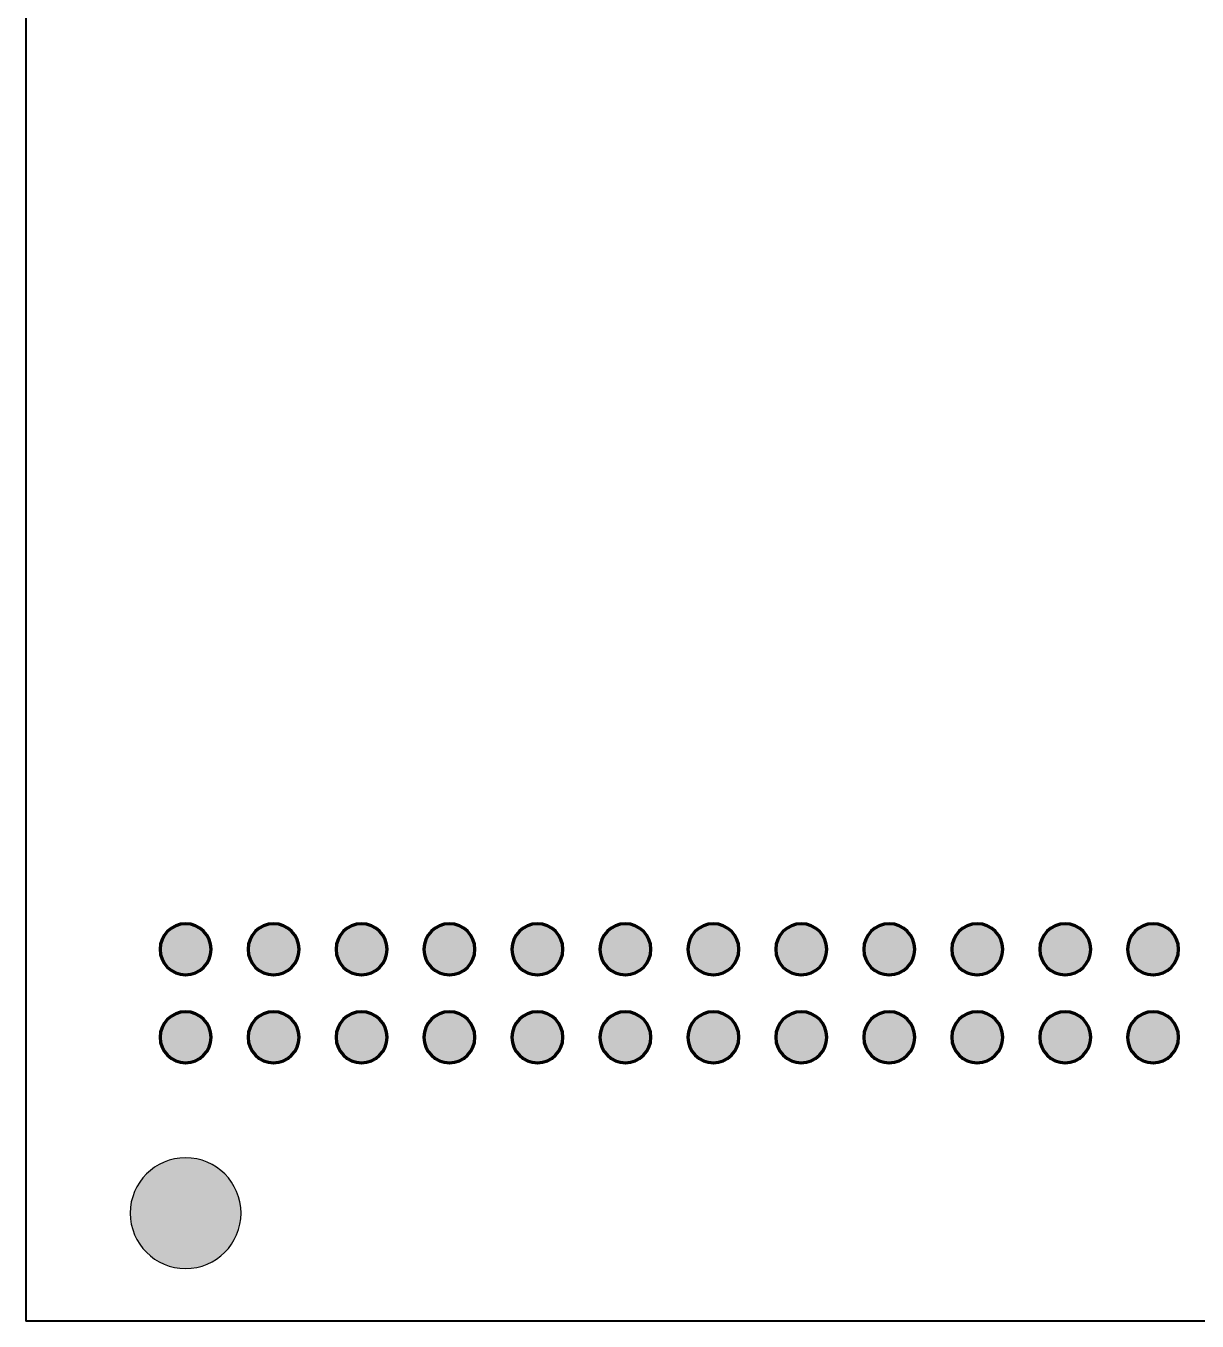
# Model space of a CAD drawing. Header units: inches. Extents: x 3.6 to 73.4, y 3.8 to 78.6.
# Drawn here: x 3.63 to 37.45, y 3.76 to 41.17 of the extents above; entities that cross this region are included whole.
import ezdxf

# ---------------------------------------------------------------- set-up
doc = ezdxf.new("R2010")
doc.units = ezdxf.units.IN
doc.header["$MEASUREMENT"] = 0
doc.layers.add('Layer 1', color=7, linetype='Continuous')

msp = doc.modelspace()

# ---------------------------------------------------------------- hatches: boundary and pattern name
at = {"layer": 'Layer 1'}
h = msp.add_hatch(color=7, dxfattribs=at)
h.dxf.hatch_style = 2
h.paths.add_polyline_path([(3.642, 78.561), (3.642, 3.764), (3.636, 3.764), (3.636, 3.769), (73.433, 3.769), (73.433, 3.764), (73.428, 3.764), (73.428, 78.561), (73.433, 78.561), (73.433, 78.555), (3.636, 78.555), (3.636, 78.561)])
h.paths.add_polyline_path([(3.636, 78.566), (73.433, 78.566), (73.439, 78.566), (73.439, 78.561), (73.439, 3.764), (73.439, 3.759), (73.433, 3.759), (3.636, 3.759), (3.631, 3.759), (3.631, 3.764), (3.631, 78.561), (3.631, 78.566)])
h = msp.add_hatch(color=7, dxfattribs=at)
edge = h.paths.add_edge_path()
edge.add_spline(control_points=[(8.243, 15.233), (8.65, 15.233), (8.98, 14.903), (8.98, 14.496), (8.98, 14.09), (8.65, 13.76), (8.243, 13.76), (7.836, 13.76), (7.507, 14.09), (7.507, 14.496), (7.507, 14.903), (7.836, 15.233), (8.243, 15.233)], knot_values=[0, 0, 0, 0, 1, 1, 1, 2, 2, 2, 3, 3, 3, 4, 4, 4, 4], degree=3, periodic=1)
h = msp.add_hatch(color=7, dxfattribs=at)
edge = h.paths.add_edge_path()
edge.add_spline(control_points=[(10.783, 15.233), (11.19, 15.233), (11.52, 14.903), (11.52, 14.496), (11.52, 14.09), (11.19, 13.76), (10.783, 13.76), (10.376, 13.76), (10.047, 14.09), (10.047, 14.496), (10.047, 14.903), (10.376, 15.233), (10.783, 15.233)], knot_values=[0, 0, 0, 0, 1, 1, 1, 2, 2, 2, 3, 3, 3, 4, 4, 4, 4], degree=3, periodic=1)
h = msp.add_hatch(color=7, dxfattribs=at)
edge = h.paths.add_edge_path()
edge.add_spline(control_points=[(13.323, 15.233), (13.73, 15.233), (14.06, 14.903), (14.06, 14.496), (14.06, 14.09), (13.73, 13.76), (13.323, 13.76), (12.916, 13.76), (12.587, 14.09), (12.587, 14.496), (12.587, 14.903), (12.916, 15.233), (13.323, 15.233)], knot_values=[0, 0, 0, 0, 1, 1, 1, 2, 2, 2, 3, 3, 3, 4, 4, 4, 4], degree=3, periodic=1)
h = msp.add_hatch(color=7, dxfattribs=at)
edge = h.paths.add_edge_path()
edge.add_spline(control_points=[(15.863, 15.233), (16.27, 15.233), (16.6, 14.903), (16.6, 14.496), (16.6, 14.09), (16.27, 13.76), (15.863, 13.76), (15.456, 13.76), (15.127, 14.09), (15.127, 14.496), (15.127, 14.903), (15.456, 15.233), (15.863, 15.233)], knot_values=[0, 0, 0, 0, 1, 1, 1, 2, 2, 2, 3, 3, 3, 4, 4, 4, 4], degree=3, periodic=1)
h = msp.add_hatch(color=7, dxfattribs=at)
edge = h.paths.add_edge_path()
edge.add_spline(control_points=[(18.403, 15.233), (18.81, 15.233), (19.14, 14.903), (19.14, 14.496), (19.14, 14.09), (18.81, 13.76), (18.403, 13.76), (17.996, 13.76), (17.667, 14.09), (17.667, 14.496), (17.667, 14.903), (17.996, 15.233), (18.403, 15.233)], knot_values=[0, 0, 0, 0, 1, 1, 1, 2, 2, 2, 3, 3, 3, 4, 4, 4, 4], degree=3, periodic=1)
h = msp.add_hatch(color=7, dxfattribs=at)
edge = h.paths.add_edge_path()
edge.add_spline(control_points=[(20.943, 15.233), (21.35, 15.233), (21.68, 14.903), (21.68, 14.496), (21.68, 14.09), (21.35, 13.76), (20.943, 13.76), (20.536, 13.76), (20.207, 14.09), (20.207, 14.496), (20.207, 14.903), (20.536, 15.233), (20.943, 15.233)], knot_values=[0, 0, 0, 0, 1, 1, 1, 2, 2, 2, 3, 3, 3, 4, 4, 4, 4], degree=3, periodic=1)
h = msp.add_hatch(color=7, dxfattribs=at)
edge = h.paths.add_edge_path()
edge.add_spline(control_points=[(23.483, 15.233), (23.89, 15.233), (24.22, 14.903), (24.22, 14.496), (24.22, 14.09), (23.89, 13.76), (23.483, 13.76), (23.076, 13.76), (22.747, 14.09), (22.747, 14.496), (22.747, 14.903), (23.076, 15.233), (23.483, 15.233)], knot_values=[0, 0, 0, 0, 1, 1, 1, 2, 2, 2, 3, 3, 3, 4, 4, 4, 4], degree=3, periodic=1)
h = msp.add_hatch(color=7, dxfattribs=at)
edge = h.paths.add_edge_path()
edge.add_spline(control_points=[(26.023, 15.233), (26.43, 15.233), (26.76, 14.903), (26.76, 14.496), (26.76, 14.09), (26.43, 13.76), (26.023, 13.76), (25.616, 13.76), (25.287, 14.09), (25.287, 14.496), (25.287, 14.903), (25.616, 15.233), (26.023, 15.233)], knot_values=[0, 0, 0, 0, 1, 1, 1, 2, 2, 2, 3, 3, 3, 4, 4, 4, 4], degree=3, periodic=1)
h = msp.add_hatch(color=7, dxfattribs=at)
edge = h.paths.add_edge_path()
edge.add_spline(control_points=[(28.563, 15.233), (28.97, 15.233), (29.3, 14.903), (29.3, 14.496), (29.3, 14.09), (28.97, 13.76), (28.563, 13.76), (28.156, 13.76), (27.827, 14.09), (27.827, 14.496), (27.827, 14.903), (28.156, 15.233), (28.563, 15.233)], knot_values=[0, 0, 0, 0, 1, 1, 1, 2, 2, 2, 3, 3, 3, 4, 4, 4, 4], degree=3, periodic=1)
h = msp.add_hatch(color=7, dxfattribs=at)
edge = h.paths.add_edge_path()
edge.add_spline(control_points=[(31.103, 15.233), (31.51, 15.233), (31.84, 14.903), (31.84, 14.496), (31.84, 14.09), (31.51, 13.76), (31.103, 13.76), (30.696, 13.76), (30.367, 14.09), (30.367, 14.496), (30.367, 14.903), (30.696, 15.233), (31.103, 15.233)], knot_values=[0, 0, 0, 0, 1, 1, 1, 2, 2, 2, 3, 3, 3, 4, 4, 4, 4], degree=3, periodic=1)
h = msp.add_hatch(color=7, dxfattribs=at)
edge = h.paths.add_edge_path()
edge.add_spline(control_points=[(33.643, 15.233), (34.05, 15.233), (34.38, 14.903), (34.38, 14.496), (34.38, 14.09), (34.05, 13.76), (33.643, 13.76), (33.236, 13.76), (32.907, 14.09), (32.907, 14.496), (32.907, 14.903), (33.236, 15.233), (33.643, 15.233)], knot_values=[0, 0, 0, 0, 1, 1, 1, 2, 2, 2, 3, 3, 3, 4, 4, 4, 4], degree=3, periodic=1)
h = msp.add_hatch(color=7, dxfattribs=at)
edge = h.paths.add_edge_path()
edge.add_spline(control_points=[(36.183, 15.233), (36.59, 15.233), (36.92, 14.903), (36.92, 14.496), (36.92, 14.09), (36.59, 13.76), (36.183, 13.76), (35.776, 13.76), (35.447, 14.09), (35.447, 14.496), (35.447, 14.903), (35.776, 15.233), (36.183, 15.233)], knot_values=[0, 0, 0, 0, 1, 1, 1, 2, 2, 2, 3, 3, 3, 4, 4, 4, 4], degree=3, periodic=1)
h = msp.add_hatch(color=7, dxfattribs=at)
edge = h.paths.add_edge_path()
edge.add_spline(control_points=[(8.243, 12.693), (8.65, 12.693), (8.98, 12.363), (8.98, 11.956), (8.98, 11.55), (8.65, 11.22), (8.243, 11.22), (7.836, 11.22), (7.507, 11.55), (7.507, 11.956), (7.507, 12.363), (7.836, 12.693), (8.243, 12.693)], knot_values=[0, 0, 0, 0, 1, 1, 1, 2, 2, 2, 3, 3, 3, 4, 4, 4, 4], degree=3, periodic=1)
h = msp.add_hatch(color=7, dxfattribs=at)
edge = h.paths.add_edge_path()
edge.add_spline(control_points=[(10.783, 12.693), (11.19, 12.693), (11.52, 12.363), (11.52, 11.956), (11.52, 11.55), (11.19, 11.22), (10.783, 11.22), (10.376, 11.22), (10.047, 11.55), (10.047, 11.956), (10.047, 12.363), (10.376, 12.693), (10.783, 12.693)], knot_values=[0, 0, 0, 0, 1, 1, 1, 2, 2, 2, 3, 3, 3, 4, 4, 4, 4], degree=3, periodic=1)
h = msp.add_hatch(color=7, dxfattribs=at)
edge = h.paths.add_edge_path()
edge.add_spline(control_points=[(13.323, 12.693), (13.73, 12.693), (14.06, 12.363), (14.06, 11.956), (14.06, 11.55), (13.73, 11.22), (13.323, 11.22), (12.916, 11.22), (12.587, 11.55), (12.587, 11.956), (12.587, 12.363), (12.916, 12.693), (13.323, 12.693)], knot_values=[0, 0, 0, 0, 1, 1, 1, 2, 2, 2, 3, 3, 3, 4, 4, 4, 4], degree=3, periodic=1)
h = msp.add_hatch(color=7, dxfattribs=at)
edge = h.paths.add_edge_path()
edge.add_spline(control_points=[(15.863, 12.693), (16.27, 12.693), (16.6, 12.363), (16.6, 11.956), (16.6, 11.55), (16.27, 11.22), (15.863, 11.22), (15.456, 11.22), (15.127, 11.55), (15.127, 11.956), (15.127, 12.363), (15.456, 12.693), (15.863, 12.693)], knot_values=[0, 0, 0, 0, 1, 1, 1, 2, 2, 2, 3, 3, 3, 4, 4, 4, 4], degree=3, periodic=1)
h = msp.add_hatch(color=7, dxfattribs=at)
edge = h.paths.add_edge_path()
edge.add_spline(control_points=[(18.403, 12.693), (18.81, 12.693), (19.14, 12.363), (19.14, 11.956), (19.14, 11.55), (18.81, 11.22), (18.403, 11.22), (17.996, 11.22), (17.667, 11.55), (17.667, 11.956), (17.667, 12.363), (17.996, 12.693), (18.403, 12.693)], knot_values=[0, 0, 0, 0, 1, 1, 1, 2, 2, 2, 3, 3, 3, 4, 4, 4, 4], degree=3, periodic=1)
h = msp.add_hatch(color=7, dxfattribs=at)
edge = h.paths.add_edge_path()
edge.add_spline(control_points=[(20.943, 12.693), (21.35, 12.693), (21.68, 12.363), (21.68, 11.956), (21.68, 11.55), (21.35, 11.22), (20.943, 11.22), (20.536, 11.22), (20.207, 11.55), (20.207, 11.956), (20.207, 12.363), (20.536, 12.693), (20.943, 12.693)], knot_values=[0, 0, 0, 0, 1, 1, 1, 2, 2, 2, 3, 3, 3, 4, 4, 4, 4], degree=3, periodic=1)
h = msp.add_hatch(color=7, dxfattribs=at)
edge = h.paths.add_edge_path()
edge.add_spline(control_points=[(23.483, 12.693), (23.89, 12.693), (24.22, 12.363), (24.22, 11.956), (24.22, 11.55), (23.89, 11.22), (23.483, 11.22), (23.076, 11.22), (22.747, 11.55), (22.747, 11.956), (22.747, 12.363), (23.076, 12.693), (23.483, 12.693)], knot_values=[0, 0, 0, 0, 1, 1, 1, 2, 2, 2, 3, 3, 3, 4, 4, 4, 4], degree=3, periodic=1)
h = msp.add_hatch(color=7, dxfattribs=at)
edge = h.paths.add_edge_path()
edge.add_spline(control_points=[(26.023, 12.693), (26.43, 12.693), (26.76, 12.363), (26.76, 11.956), (26.76, 11.55), (26.43, 11.22), (26.023, 11.22), (25.616, 11.22), (25.287, 11.55), (25.287, 11.956), (25.287, 12.363), (25.616, 12.693), (26.023, 12.693)], knot_values=[0, 0, 0, 0, 1, 1, 1, 2, 2, 2, 3, 3, 3, 4, 4, 4, 4], degree=3, periodic=1)
h = msp.add_hatch(color=7, dxfattribs=at)
edge = h.paths.add_edge_path()
edge.add_spline(control_points=[(28.563, 12.693), (28.97, 12.693), (29.3, 12.363), (29.3, 11.956), (29.3, 11.55), (28.97, 11.22), (28.563, 11.22), (28.156, 11.22), (27.827, 11.55), (27.827, 11.956), (27.827, 12.363), (28.156, 12.693), (28.563, 12.693)], knot_values=[0, 0, 0, 0, 1, 1, 1, 2, 2, 2, 3, 3, 3, 4, 4, 4, 4], degree=3, periodic=1)
h = msp.add_hatch(color=7, dxfattribs=at)
edge = h.paths.add_edge_path()
edge.add_spline(control_points=[(31.103, 12.693), (31.51, 12.693), (31.84, 12.363), (31.84, 11.956), (31.84, 11.55), (31.51, 11.22), (31.103, 11.22), (30.696, 11.22), (30.367, 11.55), (30.367, 11.956), (30.367, 12.363), (30.696, 12.693), (31.103, 12.693)], knot_values=[0, 0, 0, 0, 1, 1, 1, 2, 2, 2, 3, 3, 3, 4, 4, 4, 4], degree=3, periodic=1)
h = msp.add_hatch(color=7, dxfattribs=at)
edge = h.paths.add_edge_path()
edge.add_spline(control_points=[(33.643, 12.693), (34.05, 12.693), (34.38, 12.363), (34.38, 11.956), (34.38, 11.55), (34.05, 11.22), (33.643, 11.22), (33.236, 11.22), (32.907, 11.55), (32.907, 11.956), (32.907, 12.363), (33.236, 12.693), (33.643, 12.693)], knot_values=[0, 0, 0, 0, 1, 1, 1, 2, 2, 2, 3, 3, 3, 4, 4, 4, 4], degree=3, periodic=1)
h = msp.add_hatch(color=7, dxfattribs=at)
edge = h.paths.add_edge_path()
edge.add_spline(control_points=[(36.183, 12.693), (36.59, 12.693), (36.92, 12.363), (36.92, 11.956), (36.92, 11.55), (36.59, 11.22), (36.183, 11.22), (35.776, 11.22), (35.447, 11.55), (35.447, 11.956), (35.447, 12.363), (35.776, 12.693), (36.183, 12.693)], knot_values=[0, 0, 0, 0, 1, 1, 1, 2, 2, 2, 3, 3, 3, 4, 4, 4, 4], degree=3, periodic=1)
h = msp.add_hatch(color=7, dxfattribs=at)
edge = h.paths.add_edge_path()
edge.add_spline(control_points=[(9.843, 6.876), (9.843, 5.993), (9.127, 5.276), (8.243, 5.276), (7.36, 5.276), (6.643, 5.993), (6.643, 6.876), (6.643, 7.76), (7.36, 8.476), (8.243, 8.476), (9.127, 8.476), (9.843, 7.76), (9.843, 6.876)], knot_values=[0, 0, 0, 0, 1, 1, 1, 2, 2, 2, 3, 3, 3, 4, 4, 4, 4], degree=3, periodic=1)

# ---------------------------------------------------------------- linework, layer by layer
at = {"layer": 'Layer 1', "color": 7, "lineweight": 35}
for points in [[(3.636, 78.566), (73.433, 78.566), (73.439, 78.566), (73.439, 78.561), (73.439, 3.764), (73.439, 3.759), (73.433, 3.759), (3.636, 3.759), (3.631, 3.759), (3.631, 3.764), (3.631, 78.561), (3.631, 78.566), (3.636, 78.566)], [(3.642, 78.561), (3.642, 3.764), (3.636, 3.764), (3.636, 3.769), (73.433, 3.769), (73.433, 3.764), (73.428, 3.764), (73.428, 78.561), (73.433, 78.561), (73.433, 78.555), (3.636, 78.555), (3.636, 78.561), (3.642, 78.561)]]:
    msp.add_lwpolyline(points, dxfattribs=at)
at = {"layer": 'Layer 1', "lineweight": 0}
for points in [[(8.243, 15.233), (8.65, 15.233), (8.98, 14.903), (8.98, 14.496), (8.98, 14.09), (8.65, 13.76), (8.243, 13.76), (7.836, 13.76), (7.507, 14.09), (7.507, 14.496), (7.507, 14.903), (7.836, 15.233), (8.243, 15.233)], [(10.783, 15.233), (11.19, 15.233), (11.52, 14.903), (11.52, 14.496), (11.52, 14.09), (11.19, 13.76), (10.783, 13.76), (10.376, 13.76), (10.047, 14.09), (10.047, 14.496), (10.047, 14.903), (10.376, 15.233), (10.783, 15.233)], [(13.323, 15.233), (13.73, 15.233), (14.06, 14.903), (14.06, 14.496), (14.06, 14.09), (13.73, 13.76), (13.323, 13.76), (12.916, 13.76), (12.587, 14.09), (12.587, 14.496), (12.587, 14.903), (12.916, 15.233), (13.323, 15.233)], [(15.863, 15.233), (16.27, 15.233), (16.6, 14.903), (16.6, 14.496), (16.6, 14.09), (16.27, 13.76), (15.863, 13.76), (15.456, 13.76), (15.127, 14.09), (15.127, 14.496), (15.127, 14.903), (15.456, 15.233), (15.863, 15.233)], [(18.403, 15.233), (18.81, 15.233), (19.14, 14.903), (19.14, 14.496), (19.14, 14.09), (18.81, 13.76), (18.403, 13.76), (17.996, 13.76), (17.667, 14.09), (17.667, 14.496), (17.667, 14.903), (17.996, 15.233), (18.403, 15.233)], [(20.943, 15.233), (21.35, 15.233), (21.68, 14.903), (21.68, 14.496), (21.68, 14.09), (21.35, 13.76), (20.943, 13.76), (20.536, 13.76), (20.207, 14.09), (20.207, 14.496), (20.207, 14.903), (20.536, 15.233), (20.943, 15.233)], [(23.483, 15.233), (23.89, 15.233), (24.22, 14.903), (24.22, 14.496), (24.22, 14.09), (23.89, 13.76), (23.483, 13.76), (23.076, 13.76), (22.747, 14.09), (22.747, 14.496), (22.747, 14.903), (23.076, 15.233), (23.483, 15.233)], [(26.023, 15.233), (26.43, 15.233), (26.76, 14.903), (26.76, 14.496), (26.76, 14.09), (26.43, 13.76), (26.023, 13.76), (25.616, 13.76), (25.287, 14.09), (25.287, 14.496), (25.287, 14.903), (25.616, 15.233), (26.023, 15.233)], [(28.563, 15.233), (28.97, 15.233), (29.3, 14.903), (29.3, 14.496), (29.3, 14.09), (28.97, 13.76), (28.563, 13.76), (28.156, 13.76), (27.827, 14.09), (27.827, 14.496), (27.827, 14.903), (28.156, 15.233), (28.563, 15.233)], [(31.103, 15.233), (31.51, 15.233), (31.84, 14.903), (31.84, 14.496), (31.84, 14.09), (31.51, 13.76), (31.103, 13.76), (30.696, 13.76), (30.367, 14.09), (30.367, 14.496), (30.367, 14.903), (30.696, 15.233), (31.103, 15.233)], [(33.643, 15.233), (34.05, 15.233), (34.38, 14.903), (34.38, 14.496), (34.38, 14.09), (34.05, 13.76), (33.643, 13.76), (33.236, 13.76), (32.907, 14.09), (32.907, 14.496), (32.907, 14.903), (33.236, 15.233), (33.643, 15.233)], [(36.183, 15.233), (36.59, 15.233), (36.92, 14.903), (36.92, 14.496), (36.92, 14.09), (36.59, 13.76), (36.183, 13.76), (35.776, 13.76), (35.447, 14.09), (35.447, 14.496), (35.447, 14.903), (35.776, 15.233), (36.183, 15.233)], [(8.243, 12.693), (8.65, 12.693), (8.98, 12.363), (8.98, 11.956), (8.98, 11.55), (8.65, 11.22), (8.243, 11.22), (7.836, 11.22), (7.507, 11.55), (7.507, 11.956), (7.507, 12.363), (7.836, 12.693), (8.243, 12.693)], [(10.783, 12.693), (11.19, 12.693), (11.52, 12.363), (11.52, 11.956), (11.52, 11.55), (11.19, 11.22), (10.783, 11.22), (10.376, 11.22), (10.047, 11.55), (10.047, 11.956), (10.047, 12.363), (10.376, 12.693), (10.783, 12.693)], [(13.323, 12.693), (13.73, 12.693), (14.06, 12.363), (14.06, 11.956), (14.06, 11.55), (13.73, 11.22), (13.323, 11.22), (12.916, 11.22), (12.587, 11.55), (12.587, 11.956), (12.587, 12.363), (12.916, 12.693), (13.323, 12.693)], [(15.863, 12.693), (16.27, 12.693), (16.6, 12.363), (16.6, 11.956), (16.6, 11.55), (16.27, 11.22), (15.863, 11.22), (15.456, 11.22), (15.127, 11.55), (15.127, 11.956), (15.127, 12.363), (15.456, 12.693), (15.863, 12.693)], [(18.403, 12.693), (18.81, 12.693), (19.14, 12.363), (19.14, 11.956), (19.14, 11.55), (18.81, 11.22), (18.403, 11.22), (17.996, 11.22), (17.667, 11.55), (17.667, 11.956), (17.667, 12.363), (17.996, 12.693), (18.403, 12.693)], [(20.943, 12.693), (21.35, 12.693), (21.68, 12.363), (21.68, 11.956), (21.68, 11.55), (21.35, 11.22), (20.943, 11.22), (20.536, 11.22), (20.207, 11.55), (20.207, 11.956), (20.207, 12.363), (20.536, 12.693), (20.943, 12.693)], [(23.483, 12.693), (23.89, 12.693), (24.22, 12.363), (24.22, 11.956), (24.22, 11.55), (23.89, 11.22), (23.483, 11.22), (23.076, 11.22), (22.747, 11.55), (22.747, 11.956), (22.747, 12.363), (23.076, 12.693), (23.483, 12.693)], [(26.023, 12.693), (26.43, 12.693), (26.76, 12.363), (26.76, 11.956), (26.76, 11.55), (26.43, 11.22), (26.023, 11.22), (25.616, 11.22), (25.287, 11.55), (25.287, 11.956), (25.287, 12.363), (25.616, 12.693), (26.023, 12.693)], [(28.563, 12.693), (28.97, 12.693), (29.3, 12.363), (29.3, 11.956), (29.3, 11.55), (28.97, 11.22), (28.563, 11.22), (28.156, 11.22), (27.827, 11.55), (27.827, 11.956), (27.827, 12.363), (28.156, 12.693), (28.563, 12.693)], [(31.103, 12.693), (31.51, 12.693), (31.84, 12.363), (31.84, 11.956), (31.84, 11.55), (31.51, 11.22), (31.103, 11.22), (30.696, 11.22), (30.367, 11.55), (30.367, 11.956), (30.367, 12.363), (30.696, 12.693), (31.103, 12.693)], [(33.643, 12.693), (34.05, 12.693), (34.38, 12.363), (34.38, 11.956), (34.38, 11.55), (34.05, 11.22), (33.643, 11.22), (33.236, 11.22), (32.907, 11.55), (32.907, 11.956), (32.907, 12.363), (33.236, 12.693), (33.643, 12.693)], [(36.183, 12.693), (36.59, 12.693), (36.92, 12.363), (36.92, 11.956), (36.92, 11.55), (36.59, 11.22), (36.183, 11.22), (35.776, 11.22), (35.447, 11.55), (35.447, 11.956), (35.447, 12.363), (35.776, 12.693), (36.183, 12.693)], [(9.843, 6.876), (9.843, 5.993), (9.127, 5.276), (8.243, 5.276), (7.36, 5.276), (6.643, 5.993), (6.643, 6.876), (6.643, 7.76), (7.36, 8.476), (8.243, 8.476), (9.127, 8.476), (9.843, 7.76), (9.843, 6.876)]]:
    msp.add_open_spline(points, degree=3, knots=[0, 0, 0, 0, 1, 1, 1, 2, 2, 2, 3, 3, 3, 4, 4, 4, 4], dxfattribs=at)
at = {"layer": 'Layer 1', "color": 7, "lineweight": 80}
for points in [[(8.243, 15.233), (8.65, 15.233), (8.98, 14.903), (8.98, 14.496), (8.98, 14.09), (8.65, 13.76), (8.243, 13.76), (7.836, 13.76), (7.507, 14.09), (7.507, 14.496), (7.507, 14.903), (7.836, 15.233), (8.243, 15.233)], [(10.783, 15.233), (11.19, 15.233), (11.52, 14.903), (11.52, 14.496), (11.52, 14.09), (11.19, 13.76), (10.783, 13.76), (10.376, 13.76), (10.047, 14.09), (10.047, 14.496), (10.047, 14.903), (10.376, 15.233), (10.783, 15.233)], [(13.323, 15.233), (13.73, 15.233), (14.06, 14.903), (14.06, 14.496), (14.06, 14.09), (13.73, 13.76), (13.323, 13.76), (12.916, 13.76), (12.587, 14.09), (12.587, 14.496), (12.587, 14.903), (12.916, 15.233), (13.323, 15.233)], [(15.863, 15.233), (16.27, 15.233), (16.6, 14.903), (16.6, 14.496), (16.6, 14.09), (16.27, 13.76), (15.863, 13.76), (15.456, 13.76), (15.127, 14.09), (15.127, 14.496), (15.127, 14.903), (15.456, 15.233), (15.863, 15.233)], [(18.403, 15.233), (18.81, 15.233), (19.14, 14.903), (19.14, 14.496), (19.14, 14.09), (18.81, 13.76), (18.403, 13.76), (17.996, 13.76), (17.667, 14.09), (17.667, 14.496), (17.667, 14.903), (17.996, 15.233), (18.403, 15.233)], [(20.943, 15.233), (21.35, 15.233), (21.68, 14.903), (21.68, 14.496), (21.68, 14.09), (21.35, 13.76), (20.943, 13.76), (20.536, 13.76), (20.207, 14.09), (20.207, 14.496), (20.207, 14.903), (20.536, 15.233), (20.943, 15.233)], [(23.483, 15.233), (23.89, 15.233), (24.22, 14.903), (24.22, 14.496), (24.22, 14.09), (23.89, 13.76), (23.483, 13.76), (23.076, 13.76), (22.747, 14.09), (22.747, 14.496), (22.747, 14.903), (23.076, 15.233), (23.483, 15.233)], [(26.023, 15.233), (26.43, 15.233), (26.76, 14.903), (26.76, 14.496), (26.76, 14.09), (26.43, 13.76), (26.023, 13.76), (25.616, 13.76), (25.287, 14.09), (25.287, 14.496), (25.287, 14.903), (25.616, 15.233), (26.023, 15.233)], [(28.563, 15.233), (28.97, 15.233), (29.3, 14.903), (29.3, 14.496), (29.3, 14.09), (28.97, 13.76), (28.563, 13.76), (28.156, 13.76), (27.827, 14.09), (27.827, 14.496), (27.827, 14.903), (28.156, 15.233), (28.563, 15.233)], [(31.103, 15.233), (31.51, 15.233), (31.84, 14.903), (31.84, 14.496), (31.84, 14.09), (31.51, 13.76), (31.103, 13.76), (30.696, 13.76), (30.367, 14.09), (30.367, 14.496), (30.367, 14.903), (30.696, 15.233), (31.103, 15.233)], [(33.643, 15.233), (34.05, 15.233), (34.38, 14.903), (34.38, 14.496), (34.38, 14.09), (34.05, 13.76), (33.643, 13.76), (33.236, 13.76), (32.907, 14.09), (32.907, 14.496), (32.907, 14.903), (33.236, 15.233), (33.643, 15.233)], [(36.183, 15.233), (36.59, 15.233), (36.92, 14.903), (36.92, 14.496), (36.92, 14.09), (36.59, 13.76), (36.183, 13.76), (35.776, 13.76), (35.447, 14.09), (35.447, 14.496), (35.447, 14.903), (35.776, 15.233), (36.183, 15.233)], [(8.243, 12.693), (8.65, 12.693), (8.98, 12.363), (8.98, 11.956), (8.98, 11.55), (8.65, 11.22), (8.243, 11.22), (7.836, 11.22), (7.507, 11.55), (7.507, 11.956), (7.507, 12.363), (7.836, 12.693), (8.243, 12.693)], [(10.783, 12.693), (11.19, 12.693), (11.52, 12.363), (11.52, 11.956), (11.52, 11.55), (11.19, 11.22), (10.783, 11.22), (10.376, 11.22), (10.047, 11.55), (10.047, 11.956), (10.047, 12.363), (10.376, 12.693), (10.783, 12.693)], [(13.323, 12.693), (13.73, 12.693), (14.06, 12.363), (14.06, 11.956), (14.06, 11.55), (13.73, 11.22), (13.323, 11.22), (12.916, 11.22), (12.587, 11.55), (12.587, 11.956), (12.587, 12.363), (12.916, 12.693), (13.323, 12.693)], [(15.863, 12.693), (16.27, 12.693), (16.6, 12.363), (16.6, 11.956), (16.6, 11.55), (16.27, 11.22), (15.863, 11.22), (15.456, 11.22), (15.127, 11.55), (15.127, 11.956), (15.127, 12.363), (15.456, 12.693), (15.863, 12.693)], [(18.403, 12.693), (18.81, 12.693), (19.14, 12.363), (19.14, 11.956), (19.14, 11.55), (18.81, 11.22), (18.403, 11.22), (17.996, 11.22), (17.667, 11.55), (17.667, 11.956), (17.667, 12.363), (17.996, 12.693), (18.403, 12.693)], [(20.943, 12.693), (21.35, 12.693), (21.68, 12.363), (21.68, 11.956), (21.68, 11.55), (21.35, 11.22), (20.943, 11.22), (20.536, 11.22), (20.207, 11.55), (20.207, 11.956), (20.207, 12.363), (20.536, 12.693), (20.943, 12.693)], [(23.483, 12.693), (23.89, 12.693), (24.22, 12.363), (24.22, 11.956), (24.22, 11.55), (23.89, 11.22), (23.483, 11.22), (23.076, 11.22), (22.747, 11.55), (22.747, 11.956), (22.747, 12.363), (23.076, 12.693), (23.483, 12.693)], [(26.023, 12.693), (26.43, 12.693), (26.76, 12.363), (26.76, 11.956), (26.76, 11.55), (26.43, 11.22), (26.023, 11.22), (25.616, 11.22), (25.287, 11.55), (25.287, 11.956), (25.287, 12.363), (25.616, 12.693), (26.023, 12.693)], [(28.563, 12.693), (28.97, 12.693), (29.3, 12.363), (29.3, 11.956), (29.3, 11.55), (28.97, 11.22), (28.563, 11.22), (28.156, 11.22), (27.827, 11.55), (27.827, 11.956), (27.827, 12.363), (28.156, 12.693), (28.563, 12.693)], [(31.103, 12.693), (31.51, 12.693), (31.84, 12.363), (31.84, 11.956), (31.84, 11.55), (31.51, 11.22), (31.103, 11.22), (30.696, 11.22), (30.367, 11.55), (30.367, 11.956), (30.367, 12.363), (30.696, 12.693), (31.103, 12.693)], [(33.643, 12.693), (34.05, 12.693), (34.38, 12.363), (34.38, 11.956), (34.38, 11.55), (34.05, 11.22), (33.643, 11.22), (33.236, 11.22), (32.907, 11.55), (32.907, 11.956), (32.907, 12.363), (33.236, 12.693), (33.643, 12.693)], [(36.183, 12.693), (36.59, 12.693), (36.92, 12.363), (36.92, 11.956), (36.92, 11.55), (36.59, 11.22), (36.183, 11.22), (35.776, 11.22), (35.447, 11.55), (35.447, 11.956), (35.447, 12.363), (35.776, 12.693), (36.183, 12.693)]]:
    msp.add_open_spline(points, degree=3, knots=[0, 0, 0, 0, 1, 1, 1, 2, 2, 2, 3, 3, 3, 4, 4, 4, 4], dxfattribs=at)
at = {"layer": 'Layer 1', "color": 7, "lineweight": 25}
msp.add_open_spline([(9.843, 6.876), (9.843, 5.993), (9.127, 5.276), (8.243, 5.276), (7.36, 5.276), (6.643, 5.993), (6.643, 6.876), (6.643, 7.76), (7.36, 8.476), (8.243, 8.476), (9.127, 8.476), (9.843, 7.76), (9.843, 6.876)], degree=3, knots=[0, 0, 0, 0, 1, 1, 1, 2, 2, 2, 3, 3, 3, 4, 4, 4, 4], dxfattribs=at)

doc.saveas('drawing.dxf')
